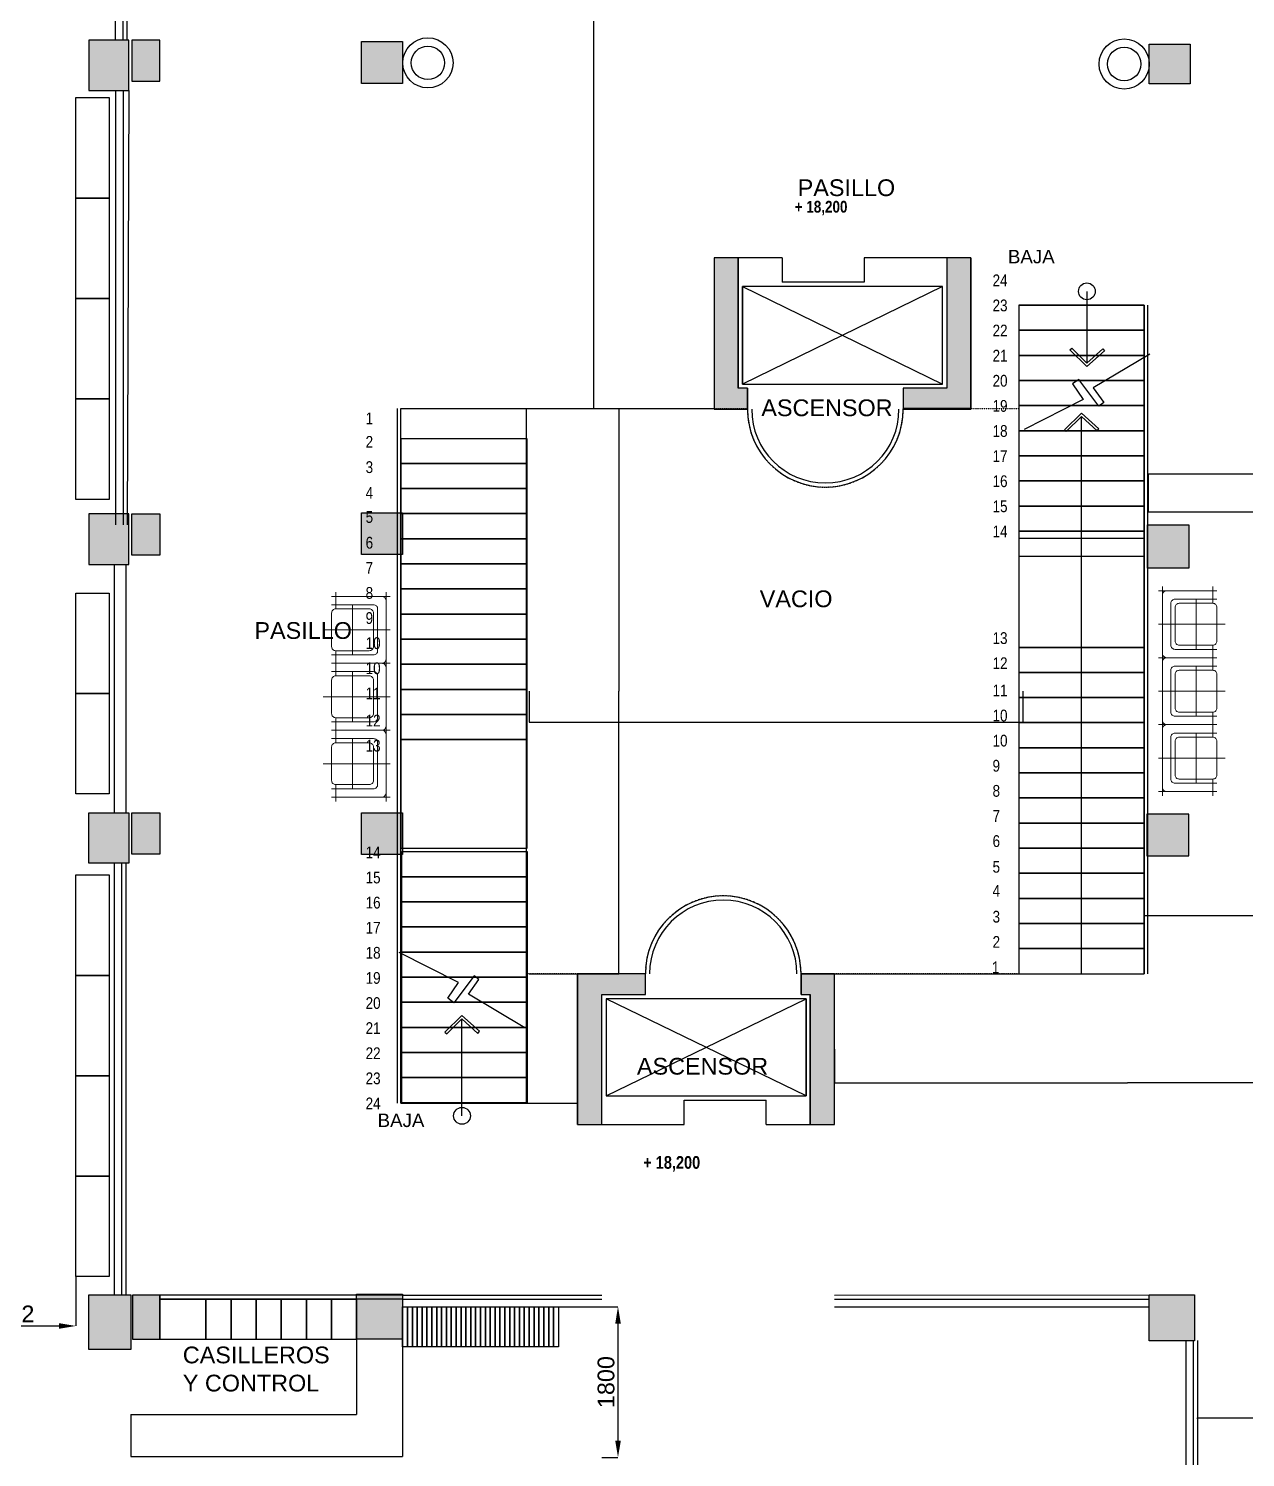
# Model space of a CAD drawing. Header units: millimetres. Extents: x -327709 to -233612, y 250954 to 312605.
# Drawn here: x -272536 to -257996, y 270281 to 287356 of the extents above; entities that cross this region are included whole.
import ezdxf

# ---------------------------------------------------------------- set-up
doc = ezdxf.new("R2010")
doc.units = ezdxf.units.MM
doc.header["$PDMODE"] = 35
doc.linetypes.add('Dash Style-1', pattern=[4.724409, 1.889764, -2.834646])
for name, color, linetype, lineweight in [('p1', 7, 'Continuous', 18), ('P4', 7, 'Continuous', 18), ('SUPERFICIES', 7, 'Dash Style-1', 5)]:
    doc.layers.add(name, color=color, linetype=linetype, lineweight=lineweight)
doc.layers.add('ROTULO', color=7, linetype='Continuous')
doc.styles.add('Arial (bold)', font='arialbd.ttf')
doc.styles.add('Arial Narrow', font='ARIALN.TTF')
doc.styles.add('Arial Narrow (bold)', font='ARIALNB.TTF')
doc.styles.add('Arial Unicode MS', font='ARIALUNI.TTF')
doc.styles.add('costan', font='arial.ttf')
doc.dimstyles.new('Arch', dxfattribs={"dimtxt": 0.2, "dimasz": 0.3175, "dimexe": 0.3175, "dimexo": 0.15875, "dimgap": 0.001587, "dimtad": 1, "dimtxsty": 'Arial (bold)', "dimblk": 'VW_SLASH-2', "dimcen": 0, "dimdle": 0.15875, "dimazin": 0, "dimtfac": 1, "dimtix": 1, "dimtmove": 0, "dimatfit": 0, "dimldrblk": 'VW_FILLEDARROW', "dimfxl": 1, "dimfrac": 2, "dimtolj": 1, "dimarcsym": 0})
doc.dimstyles.new('carlos', dxfattribs={"dimtxt": 0.067432, "dimasz": 0.00186, "dimexe": 1.7e-05, "dimexo": 1.25e-05, "dimgap": 0, "dimtad": 0, "dimdec": 3, "dimtxsty": 'Arial (bold)', "dimblk": 'VW_SLASH-1', "dimblk1": 'VW_SLASH-1', "dimblk2": 'VW_SLASH-1', "dimcen": 0, "dimazin": 0, "dimtfac": 1, "dimtdec": 3, "dimtix": 1, "dimtmove": 0, "dimatfit": 0, "dimldrblk": 'VW_SLASH-1', "dimfxl": 1, "dimfrac": 2, "dimtolj": 1, "dimarcsym": 0})
doc.dimstyles.new('COSTAN-DESAGUES', dxfattribs={"dimtxt": 200, "dimasz": 200, "dimexe": 0, "dimexo": 0, "dimgap": 40, "dimtad": 1, "dimdec": 0, "dimzin": 0, "dimdsep": 46, "dimtxsty": 'costan', "dimcen": 0, "dimclrd": 1, "dimclre": 1, "dimclrt": 1, "dimadec": 0, "dimazin": 0, "dimtfac": 1, "dimtdec": 0, "dimtofl": 0, "dimtmove": 0, "dimatfit": 3, "dimfxl": 1, "dimtolj": 1, "dimtzin": 0, "dimarcsym": 0})

# ---------------------------------------------------------------- blocks, each defined once
blk = doc.blocks.new('VW_SLASH-2')
at = {"layer": 'p1', "color": 0, "linetype": 'ByBlock', "lineweight": -2}
blk.add_line((0, 0), (-1, 0), dxfattribs=at)
at = {"layer": 'p1', "color": 0, "linetype": 'Continuous', "lineweight": 20}
blk.add_lwpolyline([(0, 0), (0, 0)], dxfattribs=at)
blk = doc.blocks.new('*D418')
at = {"layer": 'Defpoints', "color": 0, "linetype": 'Continuous', "transparency": 16777216}
for p in [(-266556, 282817), (-266556, 276061), (-265484, 276061)]:
    blk.add_point(p, dxfattribs=at)
at = {"layer": 'P4', "color": 0, "linetype": 'Continuous', "lineweight": -2, "transparency": 16777216}
for p, q in [((-266556, 282817), (-265484, 282817)), ((-265484, 282817), (-265484, 279439)), ((-265484, 276061), (-265484, 279439)), ((-266556, 276061), (-265484, 276061))]:
    blk.add_line(p, q, dxfattribs=at)
at = {"layer": 'P4', "color": 0, "linetype": 'Continuous', "lineweight": -2, "transparency": 16777216, "xscale": 0.3175, "yscale": 0.3175, "zscale": 0.3175}
for p, rotation in [((-265484, 282817), 90), ((-265484, 276061), 270)]:
    blk.add_blockref('VW_SLASH-2', p, dxfattribs=dict(at, rotation=rotation))
at = {"layer": 'P4', "color": 0, "linetype": 'Continuous', "lineweight": -2, "transparency": 16777216, "insert": (-265484, 279439), "char_height": 0.0674, "attachment_point": 5, "style": 'Arial (bold)'}
blk.add_mtext('\\A1;20268,46', dxfattribs=at)
blk = doc.blocks.new('VW_FILLEDARROW')
at = {"layer": 'p1', "linetype": 'Continuous', "lineweight": 0}
blk.add_hatch(color=0, dxfattribs=at).paths.add_polyline_path([(-1, 0), (0, 0), (-1, 0)])
at = {"layer": 'p1', "color": 0, "linetype": 'Continuous', "lineweight": 5}
blk.add_lwpolyline([(-1, 0), (0, 0), (-1, 0)], close=True, dxfattribs=at)
blk = doc.blocks.new('*D421')
at = {"layer": 'Defpoints', "color": 0, "linetype": 'Continuous', "transparency": 16777216}
for p in [(-266556, 279439), (-260655, 279439), (-260655, 279069)]:
    blk.add_point(p, dxfattribs=at)
at = {"layer": 'P4', "color": 0, "linetype": 'Continuous', "lineweight": -2, "transparency": 16777216}
for p, q in [((-266556, 279439), (-266556, 279069)), ((-260655, 279439), (-260655, 279069)), ((-266556, 279069), (-260655, 279069))]:
    blk.add_line(p, q, dxfattribs=at)
at = {"layer": 'P4', "color": 0, "linetype": 'Continuous', "lineweight": -2, "transparency": 16777216, "xscale": 0.3175, "yscale": 0.3175, "zscale": 0.3175, "rotation": 180}
blk.add_blockref('VW_SLASH-2', (-266556, 279069), dxfattribs=at)
at = {"layer": 'P4', "color": 0, "linetype": 'Continuous', "lineweight": -2, "transparency": 16777216, "xscale": 0.3175, "yscale": 0.3175, "zscale": 0.3175}
blk.add_blockref('VW_SLASH-2', (-260655, 279069), dxfattribs=at)
at = {"layer": 'P4', "color": 0, "linetype": 'Continuous', "lineweight": -2, "transparency": 16777216, "insert": (-263606, 279069), "char_height": 0.0674, "attachment_point": 5, "style": 'Arial (bold)'}
blk.add_mtext('\\A1;17703,02', dxfattribs=at)
blk = doc.blocks.new('dib sillon 1')
for p, q in [((-0.446, 0.395), (0.454, 0.395)), ((-0.396, -0.255), (-0.396, 0.445)), ((0.004, -0.355), (0.004, 0.445)), ((0.404, -0.255), (0.404, 0.445)), ((-0.296, -0.255), (-0.296, 0.245)), ((-0.246, 0.295), (0.254, 0.295)), ((0.304, -0.255), (0.304, 0.245)), ((-0.296, -0.005), (0.304, -0.005)), ((-0.446, -0.205), (-0.246, -0.205)), ((-0.296, -0.205), (-0.246, -0.205)), ((0.254, -0.205), (0.304, -0.205)), ((0.304, -0.205), (0.254, -0.205)), ((0.454, -0.205), (0.254, -0.205))]:
    blk.add_line(p, q)
for points in [[(-0.396, -0.205), (-0.396, 0.345, -0.414214), (-0.346, 0.395), (0.354, 0.395, -0.414214), (0.404, 0.345), (0.404, -0.205), (0.304, -0.205), (0.304, 0.245, 0.414214), (0.254, 0.295), (-0.246, 0.295, 0.414214), (-0.296, 0.245), (-0.296, -0.205)], [(-0.246, 0.195), (-0.246, -0.205, 0.414214), (-0.196, -0.255), (0.204, -0.255, 0.414214), (0.254, -0.205), (0.254, 0.195, 0.414214), (0.204, 0.245), (-0.196, 0.245, 0.414214)]]:
    blk.add_lwpolyline(points, format="xyb", close=True)
blk = doc.blocks.new('VW_SLASH-1')
at = {"layer": 'p1', "color": 0, "linetype": 'ByBlock', "lineweight": -2}
blk.add_line((0, 0), (-1, 0), dxfattribs=at)
at = {"layer": 'p1', "color": 0, "linetype": 'Continuous', "lineweight": 20}
blk.add_lwpolyline([(1, 1), (-1, -1)], dxfattribs=at)
blk = doc.blocks.new('*D428')
at = {"layer": 'Defpoints', "color": 0, "linetype": 'Continuous', "transparency": 16777216}
for p in [(-255899, 271549), (-258570, 270740), (-255899, 270754)]:
    blk.add_point(p, dxfattribs=at)
at = {"layer": 'P4', "color": 0, "linetype": 'Continuous', "lineweight": -2, "transparency": 16777216}
for p, q in [((-255899, 271549), (-255899, 270754)), ((-258570, 270740), (-258570, 270754)), ((-258570, 270754), (-257235, 270754)), ((-255899, 270754), (-257234, 270754))]:
    blk.add_line(p, q, dxfattribs=at)
at = {"layer": 'P4', "color": 0, "linetype": 'Continuous', "lineweight": -2, "transparency": 16777216, "xscale": 0.0018603515625, "yscale": 0.0018603515625, "zscale": 0.0018603515625, "rotation": 180}
blk.add_blockref('VW_SLASH-1', (-258570, 270754), dxfattribs=at)
at = {"layer": 'P4', "color": 0, "linetype": 'Continuous', "lineweight": -2, "transparency": 16777216, "xscale": 0.0018603515625, "yscale": 0.0018603515625, "zscale": 0.0018603515625}
blk.add_blockref('VW_SLASH-1', (-255899, 270754), dxfattribs=at)
at = {"layer": 'P4', "color": 0, "linetype": 'Continuous', "lineweight": -2, "transparency": 16777216, "insert": (-257235, 270754), "char_height": 0.0607, "attachment_point": 5, "style": 'Arial (bold)'}
blk.add_mtext('\\A1;8011,366', dxfattribs=at)
blk = doc.blocks.new('*D430')
at = {"layer": 'Defpoints', "color": 0, "linetype": 'Continuous', "transparency": 16777216}
for p in [(-262906, 275161), (-255903, 275129), (-262906, 274757)]:
    blk.add_point(p, dxfattribs=at)
at = {"layer": 'P4', "color": 0, "linetype": 'Continuous', "lineweight": -2, "transparency": 16777216}
for p, q in [((-262906, 275161), (-262906, 274757)), ((-255903, 275129), (-255903, 274757)), ((-262906, 274757), (-259405, 274757)), ((-255903, 274757), (-259404, 274757))]:
    blk.add_line(p, q, dxfattribs=at)
at = {"layer": 'P4', "color": 0, "linetype": 'Continuous', "lineweight": -2, "transparency": 16777216, "xscale": 0.0018603515625, "yscale": 0.0018603515625, "zscale": 0.0018603515625, "rotation": 180}
blk.add_blockref('VW_SLASH-1', (-262906, 274757), dxfattribs=at)
at = {"layer": 'P4', "color": 0, "linetype": 'Continuous', "lineweight": -2, "transparency": 16777216, "xscale": 0.0018603515625, "yscale": 0.0018603515625, "zscale": 0.0018603515625}
blk.add_blockref('VW_SLASH-1', (-255903, 274757), dxfattribs=at)
at = {"layer": 'P4', "color": 0, "linetype": 'Continuous', "lineweight": -2, "transparency": 16777216, "insert": (-259404, 274757), "char_height": 0.0607, "attachment_point": 5, "style": 'Arial (bold)'}
blk.add_mtext('\\A1;21007,208', dxfattribs=at)
blk = doc.blocks.new('*D431')
at = {"layer": 'Defpoints', "color": 0, "linetype": 'Continuous', "transparency": 16777216}
for p in [(-255903, 276758), (-255903, 276571), (-259205, 276061)]:
    blk.add_point(p, dxfattribs=at)
at = {"layer": 'P4', "color": 0, "linetype": 'Continuous', "lineweight": -2, "transparency": 16777216}
for p, q in [((-259205, 276061), (-259205, 276758)), ((-259205, 276758), (-257554, 276758)), ((-255903, 276758), (-257554, 276758)), ((-255903, 276571), (-255903, 276758))]:
    blk.add_line(p, q, dxfattribs=at)
at = {"layer": 'P4', "color": 0, "linetype": 'Continuous', "lineweight": -2, "transparency": 16777216, "xscale": 0.0018603515625, "yscale": 0.0018603515625, "zscale": 0.0018603515625, "rotation": 180}
blk.add_blockref('VW_SLASH-1', (-259205, 276758), dxfattribs=at)
at = {"layer": 'P4', "color": 0, "linetype": 'Continuous', "lineweight": -2, "transparency": 16777216, "xscale": 0.0018603515625, "yscale": 0.0018603515625, "zscale": 0.0018603515625}
blk.add_blockref('VW_SLASH-1', (-255903, 276758), dxfattribs=at)
at = {"layer": 'P4', "color": 0, "linetype": 'Continuous', "lineweight": -2, "transparency": 16777216, "insert": (-257554, 276758), "char_height": 0.0607, "attachment_point": 5, "style": 'Arial (bold)'}
blk.add_mtext('\\A1;9905,315', dxfattribs=at)
blk = doc.blocks.new('*D432')
at = {"layer": 'Defpoints', "color": 0, "linetype": 'Continuous', "transparency": 16777216}
for p in [(-259165, 282468), (-255524, 282277), (-255524, 282034)]:
    blk.add_point(p, dxfattribs=at)
at = {"layer": 'P4', "color": 0, "linetype": 'Continuous', "lineweight": -2, "transparency": 16777216}
for p, q in [((-259165, 282468), (-259165, 282034)), ((-255524, 282277), (-255524, 282034)), ((-259165, 282034), (-257345, 282034)), ((-255524, 282034), (-257344, 282034))]:
    blk.add_line(p, q, dxfattribs=at)
at = {"layer": 'P4', "color": 0, "linetype": 'Continuous', "lineweight": -2, "transparency": 16777216, "xscale": 0.0018603515625, "yscale": 0.0018603515625, "zscale": 0.0018603515625, "rotation": 180}
blk.add_blockref('VW_SLASH-1', (-259165, 282034), dxfattribs=at)
at = {"layer": 'P4', "color": 0, "linetype": 'Continuous', "lineweight": -2, "transparency": 16777216, "xscale": 0.0018603515625, "yscale": 0.0018603515625, "zscale": 0.0018603515625}
blk.add_blockref('VW_SLASH-1', (-255524, 282034), dxfattribs=at)
at = {"layer": 'P4', "color": 0, "linetype": 'Continuous', "lineweight": -2, "transparency": 16777216, "insert": (-257345, 282034), "char_height": 0.0607, "attachment_point": 5, "style": 'Arial (bold)'}
blk.add_mtext('\\A1;10921,704', dxfattribs=at)
blk = doc.blocks.new('*D471')
at = {"layer": 'Defpoints', "color": 0, "linetype": 'Continuous', "transparency": 16777216}
for p in [(-265782, 293121), (-265223, 293121), (-265782, 282817)]:
    blk.add_point(p, dxfattribs=at)
at = {"layer": 'P4', "color": 0, "linetype": 'Continuous', "lineweight": -2, "transparency": 16777216}
for p, q in [((-265223, 293121), (-265782, 293121)), ((-265782, 293121), (-265782, 287969)), ((-265782, 282817), (-265782, 287969)), ((-265782, 282817), (-265782, 282817))]:
    blk.add_line(p, q, dxfattribs=at)
at = {"layer": 'P4', "color": 0, "linetype": 'Continuous', "lineweight": -2, "transparency": 16777216, "xscale": 0.0018603515625, "yscale": 0.0018603515625, "zscale": 0.0018603515625}
for p, rotation in [((-265782, 293121), 90), ((-265782, 282817), 270)]:
    blk.add_blockref('VW_SLASH-1', p, dxfattribs=dict(at, rotation=rotation))
at = {"layer": 'P4', "color": 0, "linetype": 'Continuous', "lineweight": -2, "transparency": 16777216, "insert": (-265782, 287969), "char_height": 0.0607, "attachment_point": 5, "style": 'Arial (bold)'}
blk.add_mtext('\\A1;30912,206', dxfattribs=at)
blk = doc.blocks.new('*D490')
at = {"layer": 'Defpoints', "color": 0, "transparency": 16777216}
for p in [(-259159, 282034), (-255530, 282034), (-255530, 281581)]:
    blk.add_point(p, dxfattribs=at)
at = {"layer": 'p1', "color": 0, "lineweight": -2, "transparency": 16777216}
for p, q in [((-259159, 282034), (-259159, 281581)), ((-255530, 282034), (-255530, 281581)), ((-259159, 281581), (-255530, 281581))]:
    blk.add_line(p, q, dxfattribs=at)
at = {"layer": 'p1', "color": 0, "lineweight": -2, "transparency": 16777216, "xscale": 0.3175, "yscale": 0.3175, "zscale": 0.3175, "rotation": 180}
blk.add_blockref('VW_SLASH-2', (-259159, 281581), dxfattribs=at)
at = {"layer": 'p1', "color": 0, "lineweight": -2, "transparency": 16777216, "xscale": 0.3175, "yscale": 0.3175, "zscale": 0.3175}
blk.add_blockref('VW_SLASH-2', (-255530, 281581), dxfattribs=at)
at = {"layer": 'p1', "color": 0, "transparency": 16777216, "insert": (-257345, 281581), "char_height": 0.2, "attachment_point": 5, "style": 'Arial (bold)'}
blk.add_mtext('\\A1;3629,4', dxfattribs=at)
blk = doc.blocks.new('*D527')
at = {"layer": 'Defpoints', "color": 0, "linetype": 'Continuous', "transparency": 16777216}
for p in [(-265686, 272081), (-265686, 270281), (-265493, 270281)]:
    blk.add_point(p, dxfattribs=at)
at = {"layer": 'ROTULO', "color": 1, "linetype": 'Continuous', "lineweight": -2, "transparency": 16777216}
for p, q in [((-265686, 272081), (-265493, 272081)), ((-265493, 271881), (-265493, 270481)), ((-265686, 270281), (-265493, 270281))]:
    blk.add_line(p, q, dxfattribs=at)
at = {"layer": 'ROTULO', "color": 1, "linetype": 'Continuous', "transparency": 16777216}
for points in [[(-265526, 271881), (-265459, 271881), (-265493, 272081)], [(-265526, 270481), (-265459, 270481), (-265493, 270281)]]:
    blk.add_solid(points, dxfattribs=at)
at = {"layer": 'ROTULO', "color": 1, "linetype": 'Continuous', "transparency": 16777216, "insert": (-265635, 271181), "char_height": 200, "attachment_point": 5, "rotation": 90, "style": 'costan'}
blk.add_mtext('\\A1;1800', dxfattribs=at)
blk = doc.blocks.new('*D544')
at = {"layer": 'Defpoints', "color": 0, "linetype": 'Continuous', "transparency": 16777216}
for p in [(-271971, 272441), (-273583, 272185), (-271971, 271852)]:
    blk.add_point(p, dxfattribs=at)
at = {"layer": 'ROTULO', "color": 1, "linetype": 'Continuous', "lineweight": -2, "transparency": 16777216}
for p, q in [((-271971, 272441), (-271971, 271852)), ((-273583, 272185), (-273583, 271852)), ((-273383, 271852), (-272171, 271852))]:
    blk.add_line(p, q, dxfattribs=at)
at = {"layer": 'ROTULO', "color": 1, "linetype": 'Continuous', "transparency": 16777216}
for points in [[(-273383, 271885), (-273383, 271818), (-273583, 271852)], [(-272171, 271885), (-272171, 271818), (-271971, 271852)]]:
    blk.add_solid(points, dxfattribs=at)
at = {"layer": 'ROTULO', "color": 1, "linetype": 'Continuous', "transparency": 16777216, "insert": (-272777, 271994), "char_height": 200, "attachment_point": 5, "style": 'costan'}
blk.add_mtext('\\A1;1612', dxfattribs=at)

msp = doc.modelspace()

# ---------------------------------------------------------------- hatches: boundary and pattern name
at = {"layer": 'P4', "linetype": 'Continuous', "lineweight": -2}
for color, points in [(1, [(-271336.96537, 286616.15736), (-271336.96537, 287218.26002), (-271817.04722, 287218.26002), (-271817.04722, 286616.15736)]), (1, [(-271301.59546, 287218.26002), (-271301.59546, 286726.17612), (-270966.90227, 286726.17612), (-270966.90227, 287218.26002)]), (0, [(-268556.49129, 286700.17982), (-268556.49129, 287200.26508), (-268066.40773, 287200.26508), (-268066.40773, 286700.17982)]), (0, [(-259144.88658, 286695.17896), (-259144.88658, 287170.25997), (-258654.80302, 287170.25997), (-258654.80302, 286695.17896)]), (0, [(-263945.70513, 282807.20409), (-263945.70513, 283058.63585), (-264055.72389, 283058.63585), (-264055.72389, 284617.51276), (-264345.77335, 284617.51276), (-264345.77335, 282807.20409)]), (0, [(-261565.29927, 284617.51276), (-261565.29927, 283058.63585), (-262085.38794, 283058.63585), (-262085.38794, 282807.20409), (-261275.24981, 282807.20409), (-261275.24981, 284617.51276)]), (1, [(-271336.96537, 280953.62556), (-271336.96537, 281558.72873), (-271817.04722, 281558.72873), (-271817.04722, 280953.62556)]), (1, [(-271301.59546, 281063.64432), (-271301.59546, 281558.72873), (-270966.90227, 281558.72873), (-270966.90227, 281063.64432)]), (0, [(-268556.49129, 281070.13849), (-268556.49129, 281570.22376), (-268066.40773, 281570.22376), (-268066.40773, 281070.13849)]), (0, [(-259167.33718, 280909.19244), (-259167.33718, 281424.28026), (-258672.25277, 281424.28026), (-258672.25277, 280909.19244)]), (1, [(-271336.96537, 277985.67067), (-271336.96537, 277380.5675), (-271817.04722, 277380.5675), (-271817.04722, 277985.67067)]), (1, [(-271301.59546, 277490.58626), (-271301.59546, 277985.67067), (-270966.90227, 277985.67067), (-270966.90227, 277490.58626)]), (0, [(-268556.49129, 277485.58541), (-268556.49129, 277985.67067), (-268066.40773, 277985.67067), (-268066.40773, 277485.58541)]), (0, [(-259172.33803, 277968.69107), (-259172.33803, 277468.60581), (-258672.25277, 277468.60581), (-258672.25277, 277968.69107)]), (0, [(-265686.00186, 274260.7469), (-265686.00186, 275811.01122), (-265165.91318, 275811.01122), (-265165.91318, 276061.05385), (-265976.05131, 276061.05385), (-265976.05131, 274260.7469)]), (0, [(-263305.59599, 276061.05385), (-263305.59599, 275811.01122), (-263195.57724, 275811.01122), (-263195.57724, 274260.7469), (-262905.52778, 274260.7469), (-262905.52778, 276061.05385)]), (1, [(-271311.9611, 272223.85297), (-271311.9611, 271571.74179), (-271817.04722, 271571.74179), (-271817.04722, 272223.85297)]), (1, [(-271291.95769, 271691.76225), (-271291.95769, 272223.85297), (-270966.90227, 272223.85297), (-270966.90227, 271691.76225)]), (1, [(-268616.50152, 271692.62098), (-268616.50152, 272232.71307), (-268066.40773, 272232.71307), (-268066.40773, 271692.62098)]), (1, [(-259144.88658, 271672.61757), (-259144.88658, 272222.71136), (-258604.79449, 272222.71136), (-258604.79449, 271672.61757)])]:
    msp.add_hatch(color=color, dxfattribs=at).paths.add_polyline_path(points)

# ---------------------------------------------------------------- linework, layer by layer
at = {"layer": 'P4', "color": 4, "linetype": 'Continuous', "lineweight": -2}
for p, q in [((-271496.99265, 287218.26002), (-271496.99265, 292574.18135)), ((-271406.9773, 287218.26002), (-271406.9773, 292574.18135)), ((-271356.96878, 287218.26002), (-271356.96878, 292574.18135)), ((-271496.99265, 286616.15736), (-271496.99265, 281424.67129)), ((-271406.9773, 286616.15736), (-271406.9773, 281424.67129)), ((-271336.96537, 286616.15736), (-271356.96878, 281424.67129)), ((-271509.49241, 279483.37488), (-271509.49241, 280939.19755)), ((-271369.46854, 277988.11993), (-271369.46854, 280939.19755)), ((-271509.49241, 277988.11993), (-271509.49241, 279483.37488)), ((-271509.49241, 272223.85297), (-271509.49241, 277378.01591)), ((-271419.47706, 272223.85297), (-271419.47706, 277378.01591)), ((-271369.46854, 272223.85297), (-271369.46854, 277378.01591)), ((-268066.40773, 272220.39901), (-265686.00186, 272221.01598)), ((-262905.52778, 272220.54255), (-259144.88658, 272222.71136)), ((-268066.40773, 272170.90981), (-265686.00186, 272170.98304)), ((-268066.37143, 272080.37514), (-265686.00186, 272080.72407)), ((-262905.52778, 272171.05335), (-259144.88658, 272171.11401)), ((-262905.49149, 272080.51868), (-259144.88658, 272080.79417)), ((-258709.86513, 271679.37937), (-258709.86513, 266206.68561)), ((-258619.84978, 271679.37937), (-258619.84978, 266206.68561)), ((-258569.84126, 271679.37937), (-258569.84126, 266206.68561))]:
    msp.add_line(p, q, dxfattribs=at)
at = {"layer": 'P4', "color": 0, "linetype": 'Continuous', "lineweight": -2}
for p, q in [((-264345.77335, 284617.51276), (-264345.77335, 282817.2058)), ((-263530.63436, 284617.51276), (-264345.77335, 284617.51276)), ((-264055.72389, 284617.51276), (-264055.72389, 283058.63585)), ((-263530.63436, 284617.51276), (-263530.63436, 284325.85192)), ((-262550.46724, 284617.51276), (-262550.46724, 284325.85192)), ((-261275.24981, 284617.51276), (-262550.46724, 284617.51276)), ((-261565.29927, 284617.51276), (-261565.29927, 283058.63585)), ((-261275.24981, 284617.51276), (-261275.24981, 282817.2058)), ((-262550.46724, 284325.85192), (-263530.63436, 284325.85192)), ((-260705.15261, 284052.41641), (-260705.15261, 276061.05385)), ((-260705.15261, 284052.41641), (-259204.89681, 284052.41641)), ((-259204.89681, 284052.41641), (-259204.89681, 276061.05385)), ((-259164.88999, 284052.41641), (-259164.88999, 276061.05385)), ((-263945.70513, 283058.63585), (-264055.72389, 283058.63585)), ((-263945.70513, 283058.63585), (-263945.70513, 282807.20409)), ((-262085.38794, 283058.63585), (-262085.38794, 282807.20409)), ((-261565.29927, 283058.63585), (-262085.38794, 283058.63585)), ((-268126.41796, 274515.79038), (-268126.41796, 282817.2058)), ((-268086.41114, 282817.2058), (-264345.77335, 282817.2058)), ((-268086.41114, 274515.79038), (-268086.41114, 282817.2058)), ((-266586.15534, 274515.79038), (-266586.15534, 282817.2058)), ((-261275.24981, 282817.2058), (-262085.38794, 282817.2058)), ((-265976.05131, 274260.7469), (-265976.05131, 276061.05385)), ((-265165.91318, 275811.01122), (-265165.91318, 276061.05385)), ((-263305.59599, 276061.05385), (-259204.89681, 276061.05385)), ((-263305.59599, 275811.01122), (-263305.59599, 276061.05385)), ((-262905.52778, 274260.7469), (-262905.52778, 276061.05385)), ((-265686.00186, 274260.7469), (-265686.00186, 275811.01122)), ((-265686.00186, 275811.01122), (-265165.91318, 275811.01122)), ((-263305.59599, 275811.01122), (-263195.57724, 275811.01122)), ((-263195.57724, 274260.7469), (-263195.57724, 275811.01122)), ((-268086.41114, 274515.79038), (-265976.05131, 274515.79038)), ((-264700.83389, 274260.7469), (-264700.83389, 274550.79635)), ((-264700.83389, 274550.79635), (-263720.66676, 274550.79635)), ((-263720.66676, 274260.7469), (-263720.66676, 274550.79635)), ((-265976.05131, 274260.7469), (-264700.83389, 274260.7469)), ((-263720.66676, 274260.7469), (-262905.52778, 274260.7469))]:
    msp.add_line(p, q, dxfattribs=at)
at = {"layer": 'P4', "color": 4, "linetype": 'Continuous', "lineweight": -2}
for points in [[(-271336.96537, 286616.15736), (-271336.96537, 287218.26002), (-271817.04722, 287218.26002), (-271817.04722, 286616.15736)], [(-271301.59546, 287218.26002), (-271301.59546, 286726.17612), (-270966.90227, 286726.17612), (-270966.90227, 287218.26002)]]:
    msp.add_lwpolyline(points, close=True, dxfattribs=at)
at = {"layer": 'P4', "color": 0, "linetype": 'Continuous', "lineweight": -2}
for points in [[(-268556.49129, 286700.17982), (-268556.49129, 287200.26508), (-268066.40773, 287200.26508), (-268066.40773, 286700.17982)], [(-259144.88658, 286695.17896), (-259144.88658, 287170.25997), (-258654.80302, 287170.25997), (-258654.80302, 286695.17896)], [(-263945.70513, 282807.20409), (-263945.70513, 283058.63585), (-264055.72389, 283058.63585), (-264055.72389, 284617.51276), (-264345.77335, 284617.51276), (-264345.77335, 282807.20409)], [(-261565.29927, 284617.51276), (-261565.29927, 283058.63585), (-262085.38794, 283058.63585), (-262085.38794, 282807.20409), (-261275.24981, 282807.20409), (-261275.24981, 284617.51276)], [(-264005.71537, 283108.64438), (-261615.30779, 283108.64438), (-261615.30779, 284275.84339), (-264005.71537, 284275.84339)], [(-260704.59386, 283750.36835), (-259204.33806, 283750.36835), (-259204.33806, 284050.41951), (-260704.59386, 284050.41951)], [(-260704.59386, 283450.31719), (-259204.33806, 283450.31719), (-259204.33806, 283750.36835), (-260704.59386, 283750.36835)], [(-260704.59386, 283150.26603), (-259204.33806, 283150.26603), (-259204.33806, 283450.31719), (-260704.59386, 283450.31719)], [(-260704.59386, 282850.21487), (-259204.33806, 282850.21487), (-259204.33806, 283150.26603), (-260704.59386, 283150.26603)], [(-260704.59386, 282550.16371), (-259204.33806, 282550.16371), (-259204.33806, 282850.21487), (-260704.59386, 282850.21487)], [(-268084.46871, 282459.5175), (-266584.21291, 282459.5175), (-266584.21291, 282159.46634), (-268084.46871, 282159.46634)], [(-260704.59386, 282250.11255), (-259204.33806, 282250.11255), (-259204.33806, 282550.16371), (-260704.59386, 282550.16371)], [(-268084.46871, 282159.46634), (-266584.21291, 282159.46634), (-266584.21291, 281859.41518), (-268084.46871, 281859.41518)], [(-260704.59386, 281950.06139), (-259204.33806, 281950.06139), (-259204.33806, 282250.11255), (-260704.59386, 282250.11255)], [(-260704.59386, 281650.01024), (-259204.33806, 281650.01024), (-259204.33806, 281950.06139), (-260704.59386, 281950.06139)], [(-268084.46871, 281859.41518), (-266584.21291, 281859.41518), (-266584.21291, 281559.36402), (-268084.46871, 281559.36402)], [(-260704.59386, 281349.95908), (-259204.33806, 281349.95908), (-259204.33806, 281650.01024), (-260704.59386, 281650.01024)], [(-268556.49129, 281070.13849), (-268556.49129, 281570.22376), (-268066.40773, 281570.22376), (-268066.40773, 281070.13849)], [(-268084.46871, 281559.36402), (-266584.21291, 281559.36402), (-266584.21291, 281259.31287), (-268084.46871, 281259.31287)], [(-259167.33718, 280909.19244), (-259167.33718, 281424.28026), (-258672.25277, 281424.28026), (-258672.25277, 280909.19244)], [(-268084.46871, 281259.31287), (-266584.21291, 281259.31287), (-266584.21291, 280959.26171), (-268084.46871, 280959.26171)], [(-260705.15261, 279961.71893), (-259204.89681, 279961.71893), (-259204.89681, 281261.94062), (-260705.15261, 281261.94062)], [(-260704.59386, 281049.90792), (-259204.33806, 281049.90792), (-259204.33806, 281349.95908), (-260704.59386, 281349.95908)], [(-268084.46871, 280959.26171), (-266584.21291, 280959.26171), (-266584.21291, 280659.21055), (-268084.46871, 280659.21055)], [(-268084.46871, 280659.21055), (-266584.21291, 280659.21055), (-266584.21291, 280359.15939), (-268084.46871, 280359.15939)], [(-268084.46871, 280359.15939), (-266584.21291, 280359.15939), (-266584.21291, 280059.10823), (-268084.46871, 280059.10823)], [(-268084.46871, 280059.10823), (-266584.21291, 280059.10823), (-266584.21291, 279759.05707), (-268084.46871, 279759.05707)], [(-260705.15261, 279661.66777), (-259204.89681, 279661.66777), (-259204.89681, 279961.71893), (-260705.15261, 279961.71893)], [(-268084.46871, 279759.05707), (-266584.21291, 279759.05707), (-266584.21291, 279459.00591), (-268084.46871, 279459.00591)], [(-260705.15261, 279361.61661), (-259204.89681, 279361.61661), (-259204.89681, 279661.66777), (-260705.15261, 279661.66777)], [(-268084.46871, 279459.00591), (-266584.21291, 279459.00591), (-266584.21291, 279158.95475), (-268084.46871, 279158.95475)], [(-260705.15261, 279061.56545), (-259204.89681, 279061.56545), (-259204.89681, 279361.61661), (-260705.15261, 279361.61661)], [(-268084.46871, 279158.95475), (-266584.21291, 279158.95475), (-266584.21291, 278858.90359), (-268084.46871, 278858.90359)], [(-260705.15261, 278761.51429), (-259204.89681, 278761.51429), (-259204.89681, 279061.56545), (-260705.15261, 279061.56545)], [(-268084.46871, 278858.90359), (-266584.21291, 278858.90359), (-266584.21291, 277558.6819), (-268084.46871, 277558.6819)], [(-260705.15261, 278461.46313), (-259204.89681, 278461.46313), (-259204.89681, 278761.51429), (-260705.15261, 278761.51429)], [(-260705.15261, 278161.41197), (-259204.89681, 278161.41197), (-259204.89681, 278461.46313), (-260705.15261, 278461.46313)], [(-260705.15261, 277861.36081), (-259204.89681, 277861.36081), (-259204.89681, 278161.41197), (-260705.15261, 278161.41197)], [(-268556.49129, 277485.58541), (-268556.49129, 277985.67067), (-268066.40773, 277985.67067), (-268066.40773, 277485.58541)], [(-260705.15261, 277561.30965), (-259204.89681, 277561.30965), (-259204.89681, 277861.36081), (-260705.15261, 277861.36081)], [(-259172.33803, 277968.69107), (-259172.33803, 277468.60581), (-258672.25277, 277468.60581), (-258672.25277, 277968.69107)], [(-268076.99442, 277520.74396), (-266576.73862, 277520.74396), (-266576.73862, 277220.6928), (-268076.99442, 277220.6928)], [(-260705.15261, 277261.25849), (-259204.89681, 277261.25849), (-259204.89681, 277561.30965), (-260705.15261, 277561.30965)], [(-268076.99442, 277220.6928), (-266576.73862, 277220.6928), (-266576.73862, 276920.64164), (-268076.99442, 276920.64164)], [(-260705.15261, 276961.20733), (-259204.89681, 276961.20733), (-259204.89681, 277261.25849), (-260705.15261, 277261.25849)], [(-268076.99442, 276920.64164), (-266576.73862, 276920.64164), (-266576.73862, 276620.59048), (-268076.99442, 276620.59048)], [(-260705.15261, 276661.15617), (-259204.89681, 276661.15617), (-259204.89681, 276961.20733), (-260705.15261, 276961.20733)], [(-260705.15261, 276361.10501), (-259204.89681, 276361.10501), (-259204.89681, 276661.15617), (-260705.15261, 276661.15617)], [(-268076.99442, 276620.59048), (-266576.73862, 276620.59048), (-266576.73862, 276320.53932), (-268076.99442, 276320.53932)], [(-268076.99442, 276320.53932), (-266576.73862, 276320.53932), (-266576.73862, 276020.48816), (-268076.99442, 276020.48816)], [(-260705.15261, 276061.05385), (-259204.89681, 276061.05385), (-259204.89681, 276361.10501), (-260705.15261, 276361.10501)], [(-268076.99442, 276020.48816), (-266576.73862, 276020.48816), (-266576.73862, 275720.437), (-268076.99442, 275720.437)], [(-265686.00186, 274260.7469), (-265686.00186, 275811.01122), (-265165.91318, 275811.01122), (-265165.91318, 276061.05385), (-265976.05131, 276061.05385), (-265976.05131, 274260.7469)], [(-263305.59599, 276061.05385), (-263305.59599, 275811.01122), (-263195.57724, 275811.01122), (-263195.57724, 274260.7469), (-262905.52778, 274260.7469), (-262905.52778, 276061.05385)], [(-268076.99442, 275720.437), (-266576.73862, 275720.437), (-266576.73862, 275420.38584), (-268076.99442, 275420.38584)], [(-263245.58576, 275761.0027), (-265635.99333, 275761.0027), (-265635.99333, 274600.80488), (-263245.58576, 274600.80488)], [(-268076.99442, 275420.38584), (-266576.73862, 275420.38584), (-266576.73862, 275120.33468), (-268076.99442, 275120.33468)], [(-268076.99442, 275120.33468), (-266576.73862, 275120.33468), (-266576.73862, 274820.28352), (-268076.99442, 274820.28352)], [(-268076.99442, 274820.28352), (-266576.73862, 274820.28352), (-266576.73862, 274520.23236), (-268076.99442, 274520.23236)]]:
    msp.add_lwpolyline(points, close=True, dxfattribs=at)
for points in [[(-261615.30779, 284275.84339), (-264005.71537, 283108.64438), (-264005.71537, 284275.84339), (-261615.30779, 283108.64438)], [(-259890.29061, 284216.2202), (-259890.29061, 283358.24149), (-260071.5081, 283537.80245), (-259890.29061, 283358.24149), (-259700.8623, 283530.3286), (-259681.28977, 283505.49477), (-259890.29061, 283316.06672), (-260093.8755, 283515.2287), (-260071.5081, 283537.80245)], [(-259140.16272, 283466.0923), (-259813.41636, 283061.95455), (-259689.05153, 282886.53962), (-259746.09038, 282843.90065), (-259987.73641, 283164.0156), (-260060.81291, 283109.3033), (-259933.59488, 282921.83618), (-260640.41851, 282565.93882)], [(-259955.02471, 276061.05385), (-259955.02471, 282720.02165), (-260136.2422, 282540.46069), (-259955.02471, 282720.02165), (-259765.59639, 282547.93454), (-259746.02387, 282572.76837), (-259955.02471, 282762.19642), (-260158.6096, 282563.03444), (-260136.2422, 282540.46069)], [(-266606.80972, 275413.08146), (-267280.06336, 275817.21921), (-267155.69854, 275992.63414), (-267212.73738, 276035.27311), (-267454.38341, 275715.15816), (-267527.45991, 275769.87046), (-267400.24188, 275957.33758), (-268107.06551, 276313.23494)], [(-265635.99333, 274600.80488), (-263245.58576, 275761.0027), (-263245.58576, 274600.80488), (-265635.99333, 275761.0027)], [(-267356.93762, 274362.9024), (-267356.93762, 275520.93227), (-267538.1551, 275341.37131), (-267356.93762, 275520.93227), (-267167.5093, 275348.84516), (-267147.93677, 275373.67899), (-267356.93762, 275563.10704), (-267560.5225, 275363.94506), (-267538.1551, 275341.37131)]]:
    msp.add_lwpolyline(points, dxfattribs=at)
at = {"layer": 'P4', "color": 1, "linetype": 'Continuous', "lineweight": -2}
for points in [[(-271336.96537, 280953.62556), (-271336.96537, 281558.72873), (-271817.04722, 281558.72873), (-271817.04722, 280953.62556)], [(-271301.59546, 281063.64432), (-271301.59546, 281558.72873), (-270966.90227, 281558.72873), (-270966.90227, 281063.64432)], [(-271336.96537, 277985.67067), (-271336.96537, 277380.5675), (-271817.04722, 277380.5675), (-271817.04722, 277985.67067)], [(-271301.59546, 277490.58626), (-271301.59546, 277985.67067), (-270966.90227, 277985.67067), (-270966.90227, 277490.58626)], [(-271311.9611, 272223.85297), (-271311.9611, 271571.74179), (-271817.04722, 271571.74179), (-271817.04722, 272223.85297)], [(-271291.95769, 271691.76225), (-271291.95769, 272223.85297), (-270966.90227, 272223.85297), (-270966.90227, 271691.76225)], [(-268616.50152, 271692.62098), (-268616.50152, 272232.71307), (-268066.40773, 272232.71307), (-268066.40773, 271692.62098)], [(-259144.88658, 271672.61757), (-259144.88658, 272222.71136), (-258604.79449, 272222.71136), (-258604.79449, 271672.61757)]]:
    msp.add_lwpolyline(points, close=True, dxfattribs=at)
at = {"layer": 'P4', "color": 0, "linetype": 'Continuous', "lineweight": -2}
for centre, radius in [((-267764.404, 286946.80224), 300.05116), ((-259444.93774, 286932.71946), 300.05116), ((-267764.404, 286946.80224), 200.03411), ((-259444.93774, 286932.71946), 200.03411), ((-259890.29061, 284216.2202), 100.01705), ((-267356.93762, 274362.9024), 100.01705)]:
    msp.add_circle(centre, radius, dxfattribs=at)
for centre, radius, start, end in [((-263015.54654, 282807.20409), 930.15859, 180, 0), ((-263015.54654, 282807.20409), 880.15007, 180, 0), ((-264235.75459, 276061.05385), 930.15859, 0, 180), ((-264235.75459, 276061.05385), 880.15007, 0, 180)]:
    msp.add_arc(centre, radius, start, end, dxfattribs=at)
at = {"layer": 'ROTULO', "color": 0, "linetype": 'Continuous'}
for p, q in [((-268618.3426, 271692.62098), (-268618.3426, 270792.62098)), ((-268066.40773, 271692.62098), (-268066.40773, 270292.62098)), ((-271311.9611, 270792.62098), (-268618.3426, 270792.62098)), ((-271311.9611, 270792.62098), (-271311.9611, 270292.62098)), ((-271311.9611, 270292.62098), (-268066.40773, 270292.62098))]:
    msp.add_line(p, q, dxfattribs=at)
for points in [[(-271971.35224, 286530.82998), (-271571.35224, 286530.82998), (-271571.35224, 285330.62534), (-271971.35224, 285330.62534)], [(-271971.35224, 285330.62534), (-271571.35224, 285330.62534), (-271571.35224, 284130.4207), (-271971.35224, 284130.4207)], [(-271971.35224, 284130.4207), (-271571.35224, 284130.4207), (-271571.35224, 282930.21606), (-271971.35224, 282930.21606)], [(-271971.35224, 282930.21606), (-271571.35224, 282930.21606), (-271571.35224, 281730.01142), (-271971.35224, 281730.01142)], [(-271971.35224, 280610.98197), (-271571.35224, 280610.98197), (-271571.35224, 279410.77733), (-271971.35224, 279410.77733)], [(-271971.35224, 279410.77733), (-271571.35224, 279410.77733), (-271571.35224, 278210.5727), (-271971.35224, 278210.5727)], [(-271971.35224, 277242.14515), (-271571.35224, 277242.14515), (-271571.35224, 276041.94051), (-271971.35224, 276041.94051)], [(-271971.35224, 276041.94051), (-271571.35224, 276041.94051), (-271571.35224, 274841.73588), (-271971.35224, 274841.73588)], [(-271971.35224, 274841.73588), (-271571.35224, 274841.73588), (-271571.35224, 273641.53124), (-271971.35224, 273641.53124)], [(-271971.35224, 273641.53124), (-271571.35224, 273641.53124), (-271571.35224, 272441.3266), (-271971.35224, 272441.3266)], [(-270966.90227, 272223.85297), (-268066.40773, 272223.85297), (-268066.40773, 272170.90981), (-270966.90227, 272170.90981)], [(-270966.90227, 272170.90981), (-270416.50152, 272170.90981), (-270416.50152, 271691.76225), (-270966.90227, 271691.76225)], [(-270416.50152, 272170.90981), (-270116.50152, 272170.90981), (-270116.50152, 271691.76225), (-270416.50152, 271691.76225)], [(-270116.50152, 272170.90981), (-269816.50152, 272170.90981), (-269816.50152, 271691.76225), (-270116.50152, 271691.76225)], [(-269816.50152, 272170.90981), (-269516.50152, 272170.90981), (-269516.50152, 271691.76225), (-269816.50152, 271691.76225)], [(-269516.50152, 272170.90981), (-269216.50152, 272170.90981), (-269216.50152, 271691.76225), (-269516.50152, 271691.76225)], [(-269216.50152, 272170.90981), (-268916.50152, 272170.90981), (-268916.50152, 271691.76225), (-269216.50152, 271691.76225)], [(-268916.50152, 272170.90981), (-268616.50152, 272170.90981), (-268616.50152, 271691.76225), (-268916.50152, 271691.76225)], [(-268066.40773, 272080.38851), (-268008.2364, 272080.38851), (-268008.2364, 271602.09969), (-268066.40773, 271602.09969)], [(-268008.2364, 272080.38851), (-267950.06507, 272080.38851), (-267950.06507, 271602.09969), (-268008.2364, 271602.09969)], [(-267950.06507, 272080.38851), (-267891.89375, 272080.38851), (-267891.89375, 271602.09969), (-267950.06507, 271602.09969)], [(-267891.89375, 272080.38851), (-267833.72242, 272080.38851), (-267833.72242, 271602.09969), (-267891.89375, 271602.09969)], [(-267833.72242, 272080.38851), (-267775.5511, 272080.38851), (-267775.5511, 271602.09969), (-267833.72242, 271602.09969)], [(-267775.5511, 272080.38851), (-267717.37977, 272080.38851), (-267717.37977, 271602.09969), (-267775.5511, 271602.09969)], [(-267717.37977, 272080.38851), (-267659.20844, 272080.38851), (-267659.20844, 271602.09969), (-267717.37977, 271602.09969)], [(-267659.20844, 272080.38851), (-267601.03712, 272080.38851), (-267601.03712, 271602.09969), (-267659.20844, 271602.09969)], [(-267601.03712, 272080.38851), (-267542.86579, 272080.38851), (-267542.86579, 271602.09969), (-267601.03712, 271602.09969)], [(-267542.86579, 272080.38851), (-267484.69446, 272080.38851), (-267484.69446, 271602.09969), (-267542.86579, 271602.09969)], [(-267484.69446, 272080.38851), (-267426.52314, 272080.38851), (-267426.52314, 271602.09969), (-267484.69446, 271602.09969)], [(-267426.52314, 272080.38851), (-267368.35181, 272080.38851), (-267368.35181, 271602.09969), (-267426.52314, 271602.09969)], [(-267368.35181, 272080.38851), (-267310.18049, 272080.38851), (-267310.18049, 271602.09969), (-267368.35181, 271602.09969)], [(-267310.18049, 272080.38851), (-267252.00916, 272080.38851), (-267252.00916, 271602.09969), (-267310.18049, 271602.09969)], [(-267252.00916, 272080.38851), (-267193.83783, 272080.38851), (-267193.83783, 271602.09969), (-267252.00916, 271602.09969)], [(-267193.83783, 272080.38851), (-267135.66651, 272080.38851), (-267135.66651, 271602.09969), (-267193.83783, 271602.09969)], [(-267135.66651, 272080.38851), (-267077.49518, 272080.38851), (-267077.49518, 271602.09969), (-267135.66651, 271602.09969)], [(-267077.49518, 272080.38851), (-267019.32385, 272080.38851), (-267019.32385, 271602.09969), (-267077.49518, 271602.09969)], [(-267019.32385, 272080.38851), (-266961.15253, 272080.38851), (-266961.15253, 271602.09969), (-267019.32385, 271602.09969)], [(-266961.15253, 272080.38851), (-266902.9812, 272080.38851), (-266902.9812, 271602.09969), (-266961.15253, 271602.09969)], [(-266902.9812, 272080.38851), (-266844.80988, 272080.38851), (-266844.80988, 271602.09969), (-266902.9812, 271602.09969)], [(-266844.80988, 272080.38851), (-266786.63855, 272080.38851), (-266786.63855, 271602.09969), (-266844.80988, 271602.09969)], [(-266786.63855, 272080.38851), (-266728.46722, 272080.38851), (-266728.46722, 271602.09969), (-266786.63855, 271602.09969)], [(-266728.46722, 272080.38851), (-266670.2959, 272080.38851), (-266670.2959, 271602.09969), (-266728.46722, 271602.09969)], [(-266670.2959, 272080.38851), (-266612.12457, 272080.38851), (-266612.12457, 271602.09969), (-266670.2959, 271602.09969)], [(-266612.12457, 272080.38851), (-266553.95324, 272080.38851), (-266553.95324, 271602.09969), (-266612.12457, 271602.09969)], [(-266553.95324, 272080.38851), (-266495.78192, 272080.38851), (-266495.78192, 271602.09969), (-266553.95324, 271602.09969)], [(-266495.78192, 272080.38851), (-266437.61059, 272080.38851), (-266437.61059, 271602.09969), (-266495.78192, 271602.09969)], [(-266437.61059, 272080.38851), (-266379.43927, 272080.38851), (-266379.43927, 271602.09969), (-266437.61059, 271602.09969)], [(-266379.43927, 272080.38851), (-266321.26794, 272080.38851), (-266321.26794, 271602.09969), (-266379.43927, 271602.09969)], [(-266321.26794, 272080.38851), (-266263.09661, 272080.38851), (-266263.09661, 271602.09969), (-266321.26794, 271602.09969)], [(-266263.09661, 272080.38851), (-266204.92529, 272080.38851), (-266204.92529, 271602.09969), (-266263.09661, 271602.09969)]]:
    msp.add_lwpolyline(points, close=True, dxfattribs=at)
at = {"layer": 'SUPERFICIES', "color": 0, "lineweight": -2}
msp.add_lwpolyline([(-262085.44172, 282817.2058), (-260705.15261, 282817.2058), (-260705.15261, 276061.05385), (-263305.59599, 276061.05385, 0.4142135624), (-264235.75459, 276991.21245, 0.4142135624), (-265165.91318, 276061.05385), (-266586.15534, 276061.05385), (-266586.15534, 282817.2058), (-263945.65136, 282817.2058, 0.2698709371), (-263483.51014, 282003.33527, 0.2698709371), (-262547.58294, 282003.33527, 0.2698709371), (-262085.44172, 282817.2058)], format="xyb", close=True, dxfattribs=at)

# ---------------------------------------------------------------- block references
at = {"layer": 'P4', "color": 0, "lineweight": -2, "yscale": 1000.17053206043, "zscale": 1000.17053206043}
for p, xscale, rotation in [((-268659.75746, 280175.2263), 1000.17053206043, 269.9999999999999), ((-258591.42858, 280241.99213), -1000.17053206043, 90), ((-258591.42858, 279441.8557), -1000.17053206043, 90), ((-268659.75746, 279375.08987), 1000.17053206043, 269.9999999999999), ((-268659.75746, 278574.95345), 1000.17053206043, 269.9999999999999), ((-258591.42858, 278641.71928), -1000.17053206043, 90)]:
    msp.add_blockref('dib sillon 1', p, dxfattribs=dict(at, xscale=xscale, rotation=rotation))

# ---------------------------------------------------------------- texts
at = {"layer": 'P4', "color": 0, "lineweight": -2, "attachment_point": 1}
for s, insert, char_height, line_spacing_factor, style in [('PASILLO', (-263345.73321, 285554.63484), 200.034106, 1.008048, 'Arial Unicode MS'), ('+ 18,200', (-263381.17607, 285297.40328), 140.19082, 1.080764, 'Arial Narrow (bold)'), ('BAJA', (-260834.1925, 284711.09057), 160.027285, 1.008048, 'Arial Unicode MS'), ('24', (-261017.29904, 284417.74182), 140.312431, 1.008048, 'Arial Narrow'), ('23', (-261017.29904, 284117.69066), 140.312431, 1.008048, 'Arial Narrow'), ('22', (-261017.29904, 283817.6395), 140.312431, 1.008048, 'Arial Narrow'), ('21', (-261017.29904, 283517.58834), 140.312431, 1.008048, 'Arial Narrow'), ('20', (-261017.29904, 283217.53718), 140.312431, 1.008048, 'Arial Narrow'), ('ASCENSOR', (-263780.24873, 282924.57074), 200.034106, 1.012097, 'Arial Unicode MS'), ('19', (-261017.29904, 282917.48602), 140.312431, 1.008048, 'Arial Narrow'), ('1', (-268508.41357, 282767.43012), 140.31243, 1.008048, 'Arial Narrow'), ('18', (-261017.29904, 282617.43486), 140.312431, 1.008048, 'Arial Narrow'), ('2', (-268508.41357, 282487.38237), 140.31243, 1.008048, 'Arial Narrow'), ('17', (-261017.29904, 282317.3837), 140.312431, 1.008048, 'Arial Narrow'), ('3', (-268508.41357, 282185.40562), 140.31243, 1.008048, 'Arial Narrow'), ('16', (-261017.29904, 282017.33254), 140.312431, 1.008048, 'Arial Narrow'), ('4', (-268508.41357, 281877.1662), 140.31243, 1.008048, 'Arial Narrow'), ('5', (-268508.41357, 281589.28666), 140.31243, 1.008048, 'Arial Narrow'), ('15', (-261017.29904, 281717.28138), 140.312431, 1.008048, 'Arial Narrow'), ('14', (-261017.29904, 281417.23022), 140.312431, 1.008048, 'Arial Narrow'), ('6', (-268508.41357, 281282.03862), 140.31243, 1.008048, 'Arial Narrow'), ('7', (-268508.41357, 280981.98746), 140.31243, 1.008048, 'Arial Narrow'), ('8', (-268508.41357, 280681.9363), 140.31243, 1.008048, 'Arial Narrow'), ('VACIO', (-263799.3112, 280641.87605), 200.034106, 1.008048, 'Arial Unicode MS'), ('9', (-268508.41357, 280381.88514), 140.31243, 1.008048, 'Arial Narrow'), ('PASILLO', (-269836.84303, 280262.95638), 200.034106, 1.008048, 'Arial Unicode MS'), ('10', (-268508.41357, 280081.83398), 140.312431, 1.008048, 'Arial Narrow'), ('13', (-261017.29904, 280142.08714), 140.312431, 1.008048, 'Arial Narrow'), ('10', (-268508.41357, 279781.78282), 140.312431, 1.008048, 'Arial Narrow'), ('12', (-261017.29904, 279842.03598), 140.312431, 1.008048, 'Arial Narrow'), ('11', (-268508.41357, 279481.73166), 140.312431, 1.008048, 'Arial Narrow'), ('11', (-261017.29904, 279516.90621), 140.312431, 1.008048, 'Arial Narrow'), ('10', (-261017.29904, 279216.85505), 140.312431, 1.008048, 'Arial Narrow'), ('12', (-268508.41357, 279156.6019), 140.312431, 1.008048, 'Arial Narrow'), ('13', (-268508.41357, 278856.55074), 140.312431, 1.008048, 'Arial Narrow'), ('10', (-261017.29904, 278916.80389), 140.312431, 1.008048, 'Arial Narrow'), ('9', (-261017.29904, 278616.75273), 140.31243, 1.008048, 'Arial Narrow'), ('8', (-261017.29904, 278316.70157), 140.31243, 1.008048, 'Arial Narrow'), ('7', (-261017.29904, 278016.65041), 140.31243, 1.008048, 'Arial Narrow'), ('6', (-261017.29904, 277716.59926), 140.31243, 1.008048, 'Arial Narrow'), ('14', (-268508.41357, 277581.40765), 140.312431, 1.008048, 'Arial Narrow'), ('5', (-261017.29904, 277409.35121), 140.31243, 1.008048, 'Arial Narrow'), ('15', (-268508.41357, 277281.35649), 140.312431, 1.008048, 'Arial Narrow'), ('16', (-268508.41357, 276981.30533), 140.312431, 1.008048, 'Arial Narrow'), ('4', (-261017.29904, 277121.47168), 140.31243, 1.008048, 'Arial Narrow'), ('3', (-261017.29904, 276813.23225), 140.31243, 1.008048, 'Arial Narrow'), ('17', (-268508.41357, 276681.25417), 140.312431, 1.008048, 'Arial Narrow'), ('2', (-261017.29904, 276511.2555), 140.31243, 1.008048, 'Arial Narrow'), ('18', (-268508.41357, 276381.20301), 140.312431, 1.008048, 'Arial Narrow'), ('1', (-261025.76893, 276207.48993), 140.31243, 1.008048, 'Arial Narrow'), ('19', (-268508.41357, 276081.15185), 140.312431, 1.008048, 'Arial Narrow'), ('20', (-268508.41357, 275781.1007), 140.312431, 1.008048, 'Arial Narrow'), ('21', (-268508.41357, 275481.04954), 140.312431, 1.008048, 'Arial Narrow'), ('22', (-268508.41357, 275180.99838), 140.312431, 1.008048, 'Arial Narrow'), ('ASCENSOR', (-265266.89318, 275055.51914), 200.034106, 1.012097, 'Arial Unicode MS'), ('23', (-268508.41357, 274880.94722), 140.312431, 1.008048, 'Arial Narrow'), ('24', (-268508.41357, 274580.89606), 140.312431, 1.008048, 'Arial Narrow'), ('BAJA', (-268365.16171, 274389.21833), 160.027285, 1.008048, 'Arial Unicode MS'), ('+ 18,200', (-265191.50575, 273882.05418), 151.5623, 0.999676, 'Arial Narrow (bold)'), ('CASILLEROS\\PY CONTROL', (-270692.80134, 271605.35602), 200.034106, 1.008048, 'Arial Unicode MS')]:
    msp.add_mtext(s, dxfattribs=dict(at, insert=insert, char_height=char_height, line_spacing_factor=line_spacing_factor, style=style))

# ---------------------------------------------------------------- dimensions: what is measured, and where the dimension line sits
at = {"layer": 'p1'}
dim = msp.add_linear_dim(base=(-255529.90399, 281580.91016), p1=(-259159.30798, 282034.28686), p2=(-255529.90399, 282034.28686), dimstyle='Arch', override={"dimpost": '<>'}, dxfattribs=at)
dim.commit()
dim.dimension.update_dxf_attribs({"geometry": '*D490', "text_midpoint": (-257344.60599, 281581.03447)})
at = {"layer": 'P4', "color": 0, "linetype": 'Continuous', "lineweight": -2}
for base, p1, p2, dimstyle, override, picture, middle in [((-265781.908622904, 293121.2746318729), (-265781.908622904, 282817.2057988198), (-265223.1138975455, 293121.2746318729), 'carlos', {"dimtxt": 0.060689, "dimgap": 0.039688, "dimtih": 1, "dimtoh": 1, "dimlfac": 3, "dimpost": '<>', "dimtxsty": 'Arial (bold)'}, '*D471', (-265781.908622904, 287969.2402153463)), ((-265483.99824, 276061.05385), (-266556.15022, 282817.2058), (-266556.15022, 276061.05385), 'Arch', {"dimtxt": 0.067432, "dimgap": 0.052917, "dimtih": 1, "dimtoh": 1, "dimlfac": 3, "dimpost": '<>', "dimtxsty": 'Arial (bold)', "dimtmove": 2}, '*D418', (-265483.99824, 279439.12983))]:
    dim = msp.add_linear_dim(base=base, p1=p1, p2=p2, angle=270, dimstyle=dimstyle, override=override, dxfattribs=at)
    dim.commit()
    dim.dimension.update_dxf_attribs({"geometry": picture, "text_midpoint": middle})
for base, p1, p2, dimstyle, override, picture, middle in [((-255524.32199, 282034.28686), (-259164.88999, 282468.46419), (-255524.32199, 282276.81533), 'carlos', {"dimtxt": 0.060689, "dimgap": 0.039688, "dimtih": 1, "dimtoh": 1, "dimlfac": 3, "dimpost": '<>', "dimtxsty": 'Arial (bold)'}, '*D432', (-257344.60599, 282034.28686)), ((-260655.14408, 279068.87866), (-266556.15022, 279439.12983), (-260655.14408, 279439.12983), 'Arch', {"dimtxt": 0.067432, "dimgap": 0.052917, "dimtih": 1, "dimtoh": 1, "dimlfac": 3, "dimpost": '<>', "dimtxsty": 'Arial (bold)', "dimtmove": 2}, '*D421', (-263605.64715, 279068.97295)), ((-255903.12525, 276757.63829), (-259204.89681, 276061.05385), (-255903.12525, 276570.73591), 'carlos', {"dimtxt": 0.060689, "dimgap": 0.039688, "dimtih": 1, "dimtoh": 1, "dimlfac": 3, "dimpost": '<>', "dimtxsty": 'Arial (bold)'}, '*D431', (-257554.01103, 276757.63829)), ((-262905.52778, 274757.29723), (-255903.12525, 275128.84671), (-262905.52778, 275160.90038), 'carlos', {"dimtxt": 0.060689, "dimgap": 0.039688, "dimtih": 1, "dimtoh": 1, "dimlfac": 3, "dimpost": '<>', "dimtxsty": 'Arial (bold)'}, '*D430', (-259404.32651, 274757.29723)), ((-255899.38594, 270754.28136), (-258569.84126, 270740.48828), (-255899.38594, 271548.90742), 'carlos', {"dimtxt": 0.060689, "dimgap": 0.039688, "dimtih": 1, "dimtoh": 1, "dimlfac": 3, "dimpost": '<>', "dimtxsty": 'Arial (bold)'}, '*D428', (-257234.6136, 270754.28136))]:
    dim = msp.add_linear_dim(base=base, p1=p1, p2=p2, dimstyle=dimstyle, override=override, dxfattribs=at)
    dim.commit()
    dim.dimension.update_dxf_attribs({"geometry": picture, "text_midpoint": middle})
at = {"layer": 'ROTULO', "color": 0, "linetype": 'Continuous'}
dim = msp.add_linear_dim(base=(-271971.35224, 271851.80766), p1=(-273583.1943, 272184.73136), p2=(-271971.35224, 272441.3266), dimstyle='COSTAN-DESAGUES', dxfattribs=at)
dim.commit()
dim.dimension.update_dxf_attribs({"geometry": '*D544', "text_midpoint": (-272777.27327, 271993.92226)})
dim = msp.add_linear_dim(base=(-265492.7777, 270280.72407), p1=(-265686.00186, 272080.72407), p2=(-265686.00186, 270280.72407), angle=90, dimstyle='COSTAN-DESAGUES', dxfattribs=at)
dim.commit()
dim.dimension.update_dxf_attribs({"geometry": '*D527', "text_midpoint": (-265634.89229, 271180.72407)})

doc.saveas('drawing.dxf')
